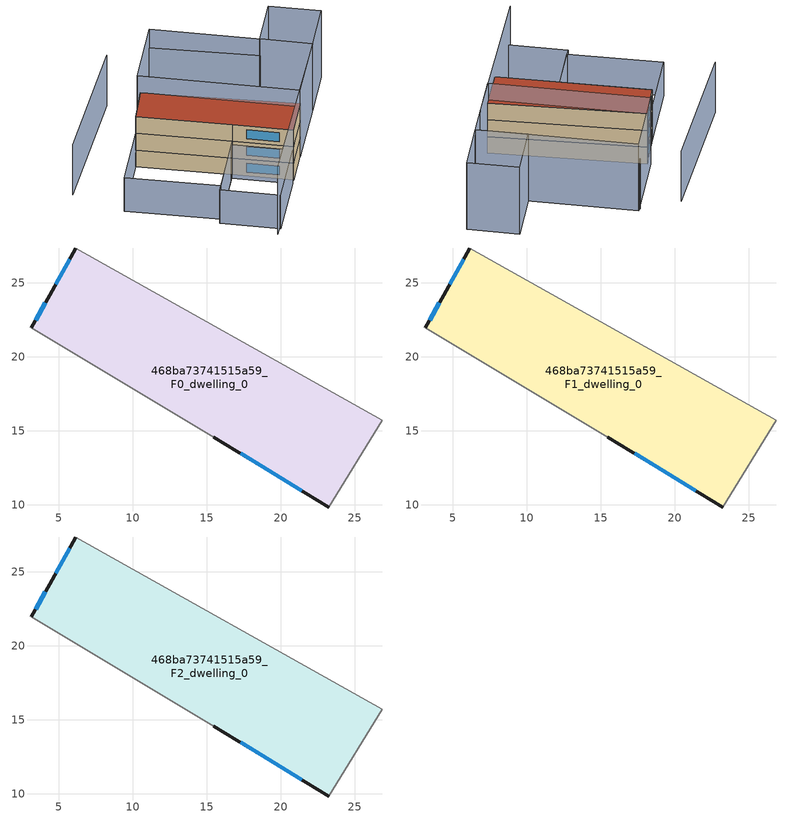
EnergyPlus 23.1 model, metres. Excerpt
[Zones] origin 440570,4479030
468ba73741515a59_F0_dwelling_0
 floor ground (EU_floor_Construction): 26.86,15.72 23.26,9.84 15.47,14.57 3.15,21.96 4.39,24.17 6.16,27.35 z0
 wall outside (EU_wall_Construction): 15.47,14.57 23.26,9.84 / 6.16,27.35 4.39,24.17 3.15,21.96 z0:3
 wall adiabatic (EU_wall_Construction): 3.15,21.96 15.47,14.57 / 23.26,9.84 26.86,15.72 6.16,27.35 z0:3
 window (EU_Window_Construction): 17.29,13.46 21.43,10.95 / 4.09,23.65 3.44,22.48 / 5.74,26.61 4.8,24.91 z0.7:2.3
468ba73741515a59_F1_dwelling_0
 floor to 468ba73741515a59_F0_dwelling_0 (EU_floor_Construction): 26.86,15.72 23.26,9.84 15.47,14.57 3.15,21.96 4.38,24.17 6.16,27.35 z3
 wall outside (EU_wall_Construction): 15.47,14.57 23.26,9.84 / 6.16,27.35 4.39,24.17 3.15,21.96 z3:6
 wall adiabatic (EU_wall_Construction): 3.15,21.96 15.47,14.57 / 23.26,9.84 26.86,15.72 6.16,27.35 z3:6
 window (EU_Window_Construction): 17.29,13.46 21.43,10.95 / 4.09,23.65 3.44,22.48 / 5.74,26.61 4.8,24.91 z3.7:5.3
468ba73741515a59_F2_dwelling_0
 floor to 468ba73741515a59_F1_dwelling_0 (EU_floor_Construction): 26.86,15.72 23.26,9.84 15.47,14.57 3.15,21.96 4.38,24.17 6.16,27.35 z6
 wall outside (EU_wall_Construction): 15.47,14.57 23.26,9.84 / 6.16,27.35 4.39,24.17 3.15,21.96 z6:9
 wall adiabatic (EU_wall_Construction): 3.15,21.96 15.47,14.57 / 23.26,9.84 26.86,15.72 6.16,27.35 z6:9
 window (EU_Window_Construction): 17.29,13.46 21.43,10.95 / 4.09,23.65 3.44,22.48 / 5.74,26.61 4.8,24.91 z6.7:8.3
 roof outside (EU_roof_Construction): 23.26,9.84 26.86,15.72 6.16,27.35 4.39,24.17 3.15,21.96 15.47,14.57 z9
shading: 3.15,21.96 15.47,14.57 / 15.47,14.57 9.57,4.74 / 9.57,4.74 -2.75,12.13 / -2.75,12.13 3.15,21.96 / 22.79,9.08 16.69,-0.86 / 16.69,-0.86 8.94,3.89 / 8.94,3.89 15.04,13.83 / 15.04,13.83 22.79,9.08 z0:6; 5.29,38.03 -8.15,18.95 / 26.21,29.17 11.56,37.5 z0:9; 15.8,-1.97 30.4,21.49 / 11.99,37.86 32.68,25.21 / 32.68,25.21 26.41,14.96 / 26.41,14.96 5.72,27.62 / 5.72,27.62 11.99,37.86 / 37.12,32.48 32.68,25.21 / 32.68,25.21 25.97,29.31 / 25.97,29.31 30.41,36.57 / 30.41,36.57 37.12,32.48 z0:12
[Building]
EU S2 Campaign: North Axis=0; Terrain=City; Solar Distribution=FullExterior
[Site:Location]
Madrid: Latitude=40.5; Longitude=-3.5; Time Zone=1; Elevation=609
[SizingPeriod:WeatherFileDays]
AnnualSizingPeriod: Begin Month=1; Begin Day of Month=1; End Month=12; End Day of Month=31; Day of Week for Start Day=Monday; Use Weather File Daylight Saving Period=No; Use Weather File Rain and Snow Indicators=No
[MATERIAL]
EU_InternalMass_Material: Roughness=MediumRough; Thickness=0.1; Conductivity=1; Density=1800; Specific Heat=900; Thermal Absorptance=0.9; Solar Absorptance=0.7; Visible Absorptance=0.7
[MATERIAL:NOMASS] Roughness=MediumRough; Thermal Absorptance=0.9; Solar Absorptance=0.7; Visible Absorptance=0.7
Name | Thermal Resistance
EU_wall_NoMass | 0.419739
EU_roof_NoMass | 0.352165
EU_floor_NoMass | 0.608284
[WINDOWMATERIAL:SIMPLEGLAZINGSYSTEM]
EU_Window_SimpleGlazing: UFactor=4.8352; Solar Heat Gain Coefficient=0.85; Visible Transmittance=0.85
[CONSTRUCTION]
EU_wall_Construction: EU_wall_NoMass
EU_roof_Construction: EU_roof_NoMass
EU_floor_Construction: EU_floor_NoMass
EU_Window_Construction: EU_Window_SimpleGlazing
EU_InternalMass_Construction: EU_InternalMass_Material
[ZONE] Type=1; Multiplier=1; Ceiling Height=autocalculate; Floor Area=autocalculate; Part of Total Floor Area=Yes
Name | Volume
468ba73741515a59_F0_dwelling_0 | 461.929
468ba73741515a59_F1_dwelling_0; 468ba73741515a59_F2_dwelling_0 | 461.93
[INTERNALMASS] Construction=EU_InternalMass_Construction; Surface Area=153.977
Name | Zone or ZoneList
468ba73741515a59_F0_dwelling_0_EU_InternalMass | 468ba73741515a59_F0_dwelling_0
468ba73741515a59_F1_dwelling_0_EU_InternalMass | 468ba73741515a59_F1_dwelling_0
468ba73741515a59_F2_dwelling_0_EU_InternalMass | 468ba73741515a59_F2_dwelling_0
[OTHEREQUIPMENT] Fuel Type=Electricity; Design Level Calculation Method=Watts/Area; Power per Zone Floor Area=1; Fraction Latent=0; Fraction Radiant=0; Fraction Lost=0; Carbon Dioxide Generation Rate=0; EndUse Subcategory=EU_Step8_InternalGains
Name | Zone or ZoneList or Space or SpaceList | Schedule
EU_Step8_InternalGain_468ba73741515a59_F0_dwelling_0_f000 | 468ba73741515a59_F0_dwelling_0 | EU_Step8_GainSchedule_468ba73741515a59_F0_dwelling_0_f000
EU_Step8_InternalGain_468ba73741515a59_F1_dwelling_0_f000 | 468ba73741515a59_F1_dwelling_0 | EU_Step8_GainSchedule_468ba73741515a59_F1_dwelling_0_f000
EU_Step8_InternalGain_468ba73741515a59_F2_dwelling_0_f000 | 468ba73741515a59_F2_dwelling_0 | EU_Step8_GainSchedule_468ba73741515a59_F2_dwelling_0_f000
[ZONEVENTILATION:DESIGNFLOWRATE] Schedule=EU_AlwaysOn; Design Flow Rate Calculation Method=AirChanges/Hour; Air Changes per Hour=0.703302; Ventilation Type=Natural; Fan Pressure Rise=0; Fan Total Efficiency=1; Constant Term Coefficient=1; Temperature Term Coefficient=0; Velocity Term Coefficient=0; Velocity Squared Term Coefficient=0; Minimum Indoor Temperature=-100; Maximum Indoor Temperature=100; Delta Temperature=-100; Minimum Outdoor Temperature=-100; Maximum Outdoor Temperature=100; Maximum Wind Speed=40
Name | Zone or ZoneList or Space or SpaceList
EU_ConstantAir_468ba73741515a59_F0_dwelling_0 | 468ba73741515a59_F0_dwelling_0
EU_ConstantAir_468ba73741515a59_F1_dwelling_0 | 468ba73741515a59_F1_dwelling_0
EU_ConstantAir_468ba73741515a59_F2_dwelling_0 | 468ba73741515a59_F2_dwelling_0
[HVACTEMPLATE:THERMOSTAT] Constant Heating Setpoint=20; Constant Cooling Setpoint=50
EU_HeatOnly_468ba73741515a59_F0_dwelling_0; EU_HeatOnly_468ba73741515a59_F1_dwelling_0; EU_HeatOnly_468ba73741515a59_F2_dwelling_0
[HVACTEMPLATE:ZONE:IDEALLOADSAIRSYSTEM] System Availability Schedule=EU_AlwaysOn; Maximum Heating Supply Air Temperature=50; Minimum Cooling Supply Air Temperature=13; Maximum Heating Supply Air Humidity Ratio=0.0156; Minimum Cooling Supply Air Humidity Ratio=0.0077; Heating Limit=NoLimit; Cooling Limit=NoLimit; Heating Availability Schedule=EU_AlwaysOn; Cooling Availability Schedule=EU_CoolingOff; Dehumidification Control Type=ConstantSensibleHeatRatio; Cooling Sensible Heat Ratio=0.7; Dehumidification Setpoint=60; Humidification Control Type=None; Humidification Setpoint=30; Outdoor Air Method=None; Outdoor Air Flow Rate per Person=0.00944; Outdoor Air Flow Rate per Zone Floor Area=0; Outdoor Air Flow Rate per Zone=0; Demand Controlled Ventilation Type=None; Outdoor Air Economizer Type=NoEconomizer; Heat Recovery Type=None; Sensible Heat Recovery Effectiveness=0.7; Latent Heat Recovery Effectiveness=0.65
Name | Template Thermostat
468ba73741515a59_F0_dwelling_0 | EU_HeatOnly_468ba73741515a59_F0_dwelling_0
468ba73741515a59_F1_dwelling_0 | EU_HeatOnly_468ba73741515a59_F1_dwelling_0
468ba73741515a59_F2_dwelling_0 | EU_HeatOnly_468ba73741515a59_F2_dwelling_0
[SIZING:ZONE] Zone Cooling Design Supply Air Temperature Input Method=SupplyAirTemperature; Zone Cooling Design Supply Air Temperature=13; Zone Heating Design Supply Air Temperature Input Method=SupplyAirTemperature; Zone Heating Design Supply Air Temperature=50; Zone Cooling Design Supply Air Humidity Ratio=0.008; Zone Heating Design Supply Air Humidity Ratio=0.008; Cooling Design Air Flow Method=DesignDay; Cooling Design Air Flow Rate=0; Cooling Minimum Air Flow per Zone Floor Area=0.000762; Cooling Minimum Air Flow=0; Cooling Minimum Air Flow Fraction=0.2; Heating Design Air Flow Method=DesignDay; Heating Design Air Flow Rate=0; Heating Maximum Air Flow per Zone Floor Area=0.002032; Heating Maximum Air Flow=0.141576; Heating Maximum Air Flow Fraction=0.3; Account for Dedicated Outdoor Air System=No; Dedicated Outdoor Air System Control Strategy=NeutralSupplyAir; Dedicated Outdoor Air Low Setpoint Temperature for Design=autosize; Dedicated Outdoor Air High Setpoint Temperature for Design=autosize; Zone Load Sizing Method=Sensible Load Only No Latent Load; Zone Latent Cooling Design Supply Air Humidity Ratio Input Method=HumidityRatioDifference; Zone Cooling Design Supply Air Humidity Ratio Difference=0.005; Zone Latent Heating Design Supply Air Humidity Ratio Input Method=HumidityRatioDifference; Zone Humidification Design Supply Air Humidity Ratio Difference=0.005
468ba73741515a59_F0_dwelling_0; 468ba73741515a59_F1_dwelling_0; 468ba73741515a59_F2_dwelling_0
[SCHEDULE:CONSTANT]
Name | Hourly Value
EU_AlwaysOn | 1
EU_CoolingOff | 0
[SCHEDULE:FILE] Column Number=1; Rows to Skip at Top=0; Number of Hours of Data=8760; Column Separator=Comma; Interpolate to Timestep=No; Minutes per Item=60; Adjust Schedule for Daylight Savings=Yes
Name | File
EU_Step8_GainSchedule_468ba73741515a59_F0_dwelling_0_f000 | ../../schedules/468ba73741515a59/468ba73741515a59_F0_dwelling_0_f000_gain.csv
EU_Step8_GainSchedule_468ba73741515a59_F1_dwelling_0_f000 | ../../schedules/468ba73741515a59/468ba73741515a59_F1_dwelling_0_f000_gain.csv
EU_Step8_GainSchedule_468ba73741515a59_F2_dwelling_0_f000 | ../../schedules/468ba73741515a59/468ba73741515a59_F2_dwelling_0_f000_gain.csv
